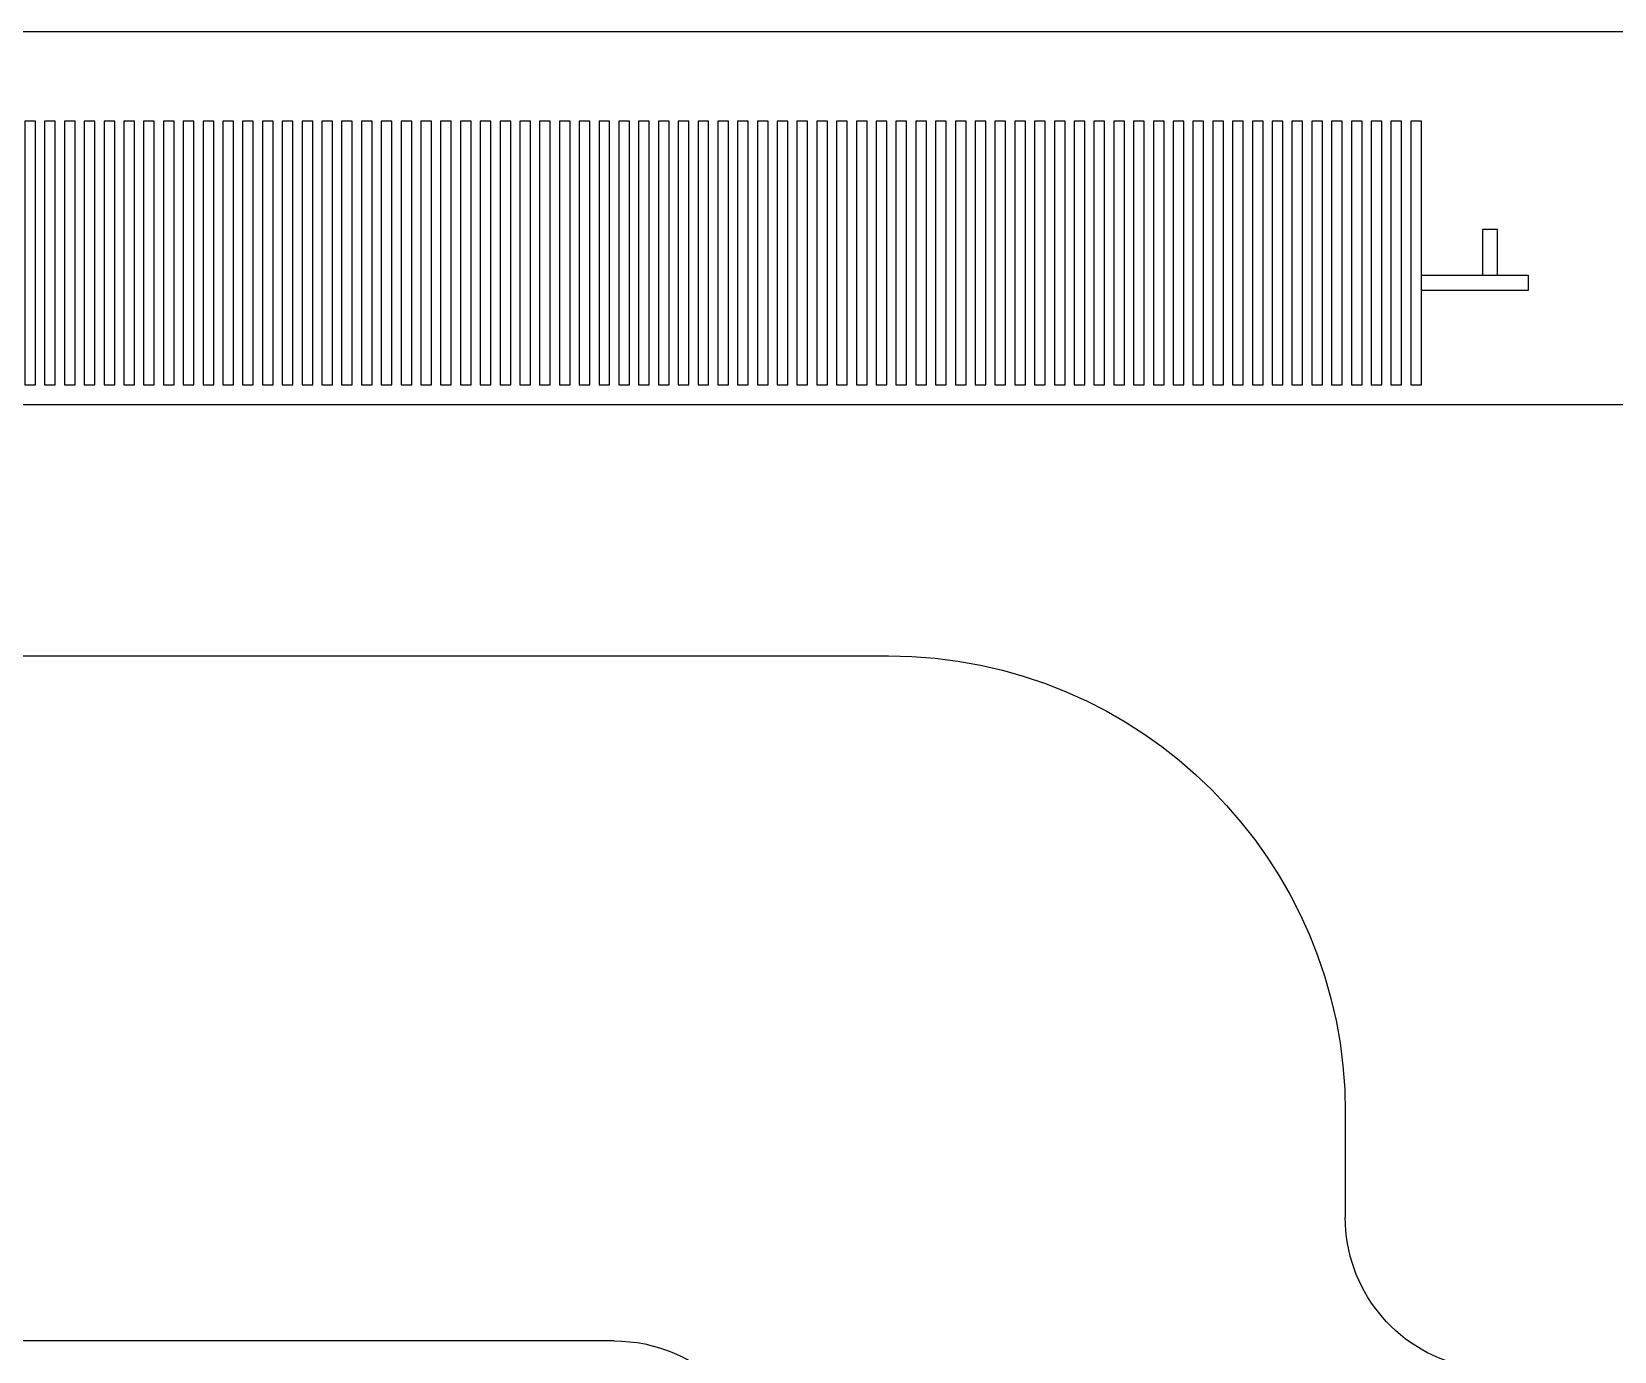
# Model space of a CAD drawing. Header units: inches. Extents: x 1765 to 5217, y -1519 to 441.
# Drawn here: x 4107.9 to 4118.29, y -777.46 to -768.79 of the extents above; entities that cross this region are included whole.
import ezdxf

# ---------------------------------------------------------------- set-up
doc = ezdxf.new("R2010")
doc.units = ezdxf.units.IN
doc.header["$MEASUREMENT"] = 0

# ---------------------------------------------------------------- blocks, each defined once
blk = doc.blocks.new('A$C613850C2')
for p, q in [((-1.223, -4.305), (-11.473, -4.305)), ((-9.672, -8.805), (4.821, -8.805))]:
    blk.add_line(p, q)
at = {"color": 0}
blk.add_line((-14.473, -7.305), (-14.473, -7.995), dxfattribs=at)
for centre, radius in [((-11.473, -7.305), 3), ((-9.672, -9.805), 1)]:
    blk.add_arc(centre, radius, 90, 180)
blk.add_arc((-15.473, -7.995), 1, 283.0277, 0, dxfattribs=at)

msp = doc.modelspace()

# ---------------------------------------------------------------- linework, layer by layer
at = {"color": 1}
msp.add_lwpolyline([(4096.229, -769.787, -0.414214), (4097.229, -768.787), (4119.327, -768.787, -0.348147), (4120.301, -769.559, 0.073355), (4120.408, -769.83), (4138.179, -769.83, -0.414214)], format="xyb", dxfattribs=at)
at = {"color": 0}
for points in [[(4107.852, -771.107), (4107.922, -771.107), (4107.922, -769.375), (4107.852, -769.375)], [(4107.982, -771.107), (4108.052, -771.107), (4108.052, -769.375), (4107.982, -769.375)], [(4108.112, -771.107), (4108.182, -771.107), (4108.182, -769.375), (4108.112, -769.375)], [(4108.242, -771.107), (4108.312, -771.107), (4108.312, -769.375), (4108.242, -769.375)], [(4108.372, -771.107), (4108.442, -771.107), (4108.442, -769.375), (4108.372, -769.375)], [(4108.502, -771.107), (4108.572, -771.107), (4108.572, -769.375), (4108.502, -769.375)], [(4108.632, -771.107), (4108.702, -771.107), (4108.702, -769.375), (4108.632, -769.375)], [(4108.762, -771.107), (4108.832, -771.107), (4108.832, -769.375), (4108.762, -769.375)], [(4108.892, -771.107), (4108.962, -771.107), (4108.962, -769.375), (4108.892, -769.375)], [(4109.022, -771.107), (4109.092, -771.107), (4109.092, -769.375), (4109.022, -769.375)], [(4109.152, -771.107), (4109.222, -771.107), (4109.222, -769.375), (4109.152, -769.375)], [(4109.282, -771.107), (4109.352, -771.107), (4109.352, -769.375), (4109.282, -769.375)], [(4109.412, -771.107), (4109.482, -771.107), (4109.482, -769.375), (4109.412, -769.375)], [(4109.542, -771.107), (4109.612, -771.107), (4109.612, -769.375), (4109.542, -769.375)], [(4109.672, -771.107), (4109.742, -771.107), (4109.742, -769.375), (4109.672, -769.375)], [(4109.802, -771.107), (4109.872, -771.107), (4109.872, -769.375), (4109.802, -769.375)], [(4109.932, -771.107), (4110.002, -771.107), (4110.002, -769.375), (4109.932, -769.375)], [(4110.062, -771.107), (4110.132, -771.107), (4110.132, -769.375), (4110.062, -769.375)], [(4110.192, -771.107), (4110.262, -771.107), (4110.262, -769.375), (4110.192, -769.375)], [(4110.322, -771.107), (4110.392, -771.107), (4110.392, -769.375), (4110.322, -769.375)], [(4110.452, -771.107), (4110.522, -771.107), (4110.522, -769.375), (4110.452, -769.375)], [(4110.582, -771.107), (4110.652, -771.107), (4110.652, -769.375), (4110.582, -769.375)], [(4110.712, -771.107), (4110.782, -771.107), (4110.782, -769.375), (4110.712, -769.375)], [(4110.842, -771.107), (4110.912, -771.107), (4110.912, -769.375), (4110.842, -769.375)], [(4110.972, -771.107), (4111.042, -771.107), (4111.042, -769.375), (4110.972, -769.375)], [(4111.102, -771.107), (4111.172, -771.107), (4111.172, -769.375), (4111.102, -769.375)], [(4111.232, -771.107), (4111.302, -771.107), (4111.302, -769.375), (4111.232, -769.375)], [(4111.362, -771.107), (4111.432, -771.107), (4111.432, -769.375), (4111.362, -769.375)], [(4111.492, -771.107), (4111.562, -771.107), (4111.562, -769.375), (4111.492, -769.375)], [(4111.622, -771.107), (4111.692, -771.107), (4111.692, -769.375), (4111.622, -769.375)], [(4111.752, -771.107), (4111.822, -771.107), (4111.822, -769.375), (4111.752, -769.375)], [(4111.882, -771.107), (4111.952, -771.107), (4111.952, -769.375), (4111.882, -769.375)], [(4112.012, -771.107), (4112.082, -771.107), (4112.082, -769.375), (4112.012, -769.375)], [(4112.142, -771.107), (4112.212, -771.107), (4112.212, -769.375), (4112.142, -769.375)], [(4112.272, -771.107), (4112.342, -771.107), (4112.342, -769.375), (4112.272, -769.375)], [(4112.402, -771.107), (4112.472, -771.107), (4112.472, -769.375), (4112.402, -769.375)], [(4112.532, -771.107), (4112.602, -771.107), (4112.602, -769.375), (4112.532, -769.375)], [(4112.662, -771.107), (4112.732, -771.107), (4112.732, -769.375), (4112.662, -769.375)], [(4112.792, -771.107), (4112.862, -771.107), (4112.862, -769.375), (4112.792, -769.375)], [(4112.922, -771.107), (4112.992, -771.107), (4112.992, -769.375), (4112.922, -769.375)], [(4113.052, -771.107), (4113.122, -771.107), (4113.122, -769.375), (4113.052, -769.375)], [(4113.182, -771.107), (4113.252, -771.107), (4113.252, -769.375), (4113.182, -769.375)], [(4113.312, -771.107), (4113.382, -771.107), (4113.382, -769.375), (4113.312, -769.375)], [(4113.442, -771.107), (4113.512, -771.107), (4113.512, -769.375), (4113.442, -769.375)], [(4113.572, -771.107), (4113.642, -771.107), (4113.642, -769.375), (4113.572, -769.375)], [(4113.702, -771.107), (4113.772, -771.107), (4113.772, -769.375), (4113.702, -769.375)], [(4113.832, -771.107), (4113.902, -771.107), (4113.902, -769.375), (4113.832, -769.375)], [(4113.962, -771.107), (4114.032, -771.107), (4114.032, -769.375), (4113.962, -769.375)], [(4114.092, -771.107), (4114.162, -771.107), (4114.162, -769.375), (4114.092, -769.375)], [(4114.222, -771.107), (4114.292, -771.107), (4114.292, -769.375), (4114.222, -769.375)], [(4114.352, -771.107), (4114.422, -771.107), (4114.422, -769.375), (4114.352, -769.375)], [(4114.482, -771.107), (4114.552, -771.107), (4114.552, -769.375), (4114.482, -769.375)], [(4114.612, -771.107), (4114.682, -771.107), (4114.682, -769.375), (4114.612, -769.375)], [(4114.742, -771.107), (4114.812, -771.107), (4114.812, -769.375), (4114.742, -769.375)], [(4114.872, -771.107), (4114.942, -771.107), (4114.942, -769.375), (4114.872, -769.375)], [(4115.002, -771.107), (4115.072, -771.107), (4115.072, -769.375), (4115.002, -769.375)], [(4115.132, -771.107), (4115.202, -771.107), (4115.202, -769.375), (4115.132, -769.375)], [(4115.262, -771.107), (4115.332, -771.107), (4115.332, -769.375), (4115.262, -769.375)], [(4115.392, -771.107), (4115.462, -771.107), (4115.462, -769.375), (4115.392, -769.375)], [(4115.522, -771.107), (4115.592, -771.107), (4115.592, -769.375), (4115.522, -769.375)], [(4115.652, -771.107), (4115.722, -771.107), (4115.722, -769.375), (4115.652, -769.375)], [(4115.782, -771.107), (4115.852, -771.107), (4115.852, -769.375), (4115.782, -769.375)], [(4115.912, -771.107), (4115.982, -771.107), (4115.982, -769.375), (4115.912, -769.375)], [(4116.042, -771.107), (4116.112, -771.107), (4116.112, -769.375), (4116.042, -769.375)], [(4116.172, -771.107), (4116.242, -771.107), (4116.242, -769.375), (4116.172, -769.375)], [(4116.302, -771.107), (4116.372, -771.107), (4116.372, -769.375), (4116.302, -769.375)], [(4116.432, -771.107), (4116.502, -771.107), (4116.502, -769.375), (4116.432, -769.375)], [(4116.562, -771.107), (4116.632, -771.107), (4116.632, -769.375), (4116.562, -769.375)], [(4116.692, -771.107), (4116.762, -771.107), (4116.762, -769.375), (4116.692, -769.375)], [(4116.822, -771.107), (4116.892, -771.107), (4116.892, -769.375), (4116.822, -769.375)], [(4116.952, -771.107), (4117.022, -771.107), (4117.022, -769.375), (4116.952, -769.375)], [(4117.422, -770.387), (4117.522, -770.387), (4117.522, -770.087), (4117.422, -770.087)], [(4117.022, -770.387), (4117.722, -770.387), (4117.722, -770.487), (4117.022, -770.487)]]:
    msp.add_lwpolyline(points, close=True, dxfattribs=at)
msp.add_lwpolyline([(4104.677, -771.237), (4118.767, -771.237, 0.414214)], format="xyb")

# ---------------------------------------------------------------- block references
at = {"xscale": -1}
msp.add_blockref('A$C613850C2', (4102.049, -768.582), dxfattribs=at)

doc.saveas('drawing.dxf')
